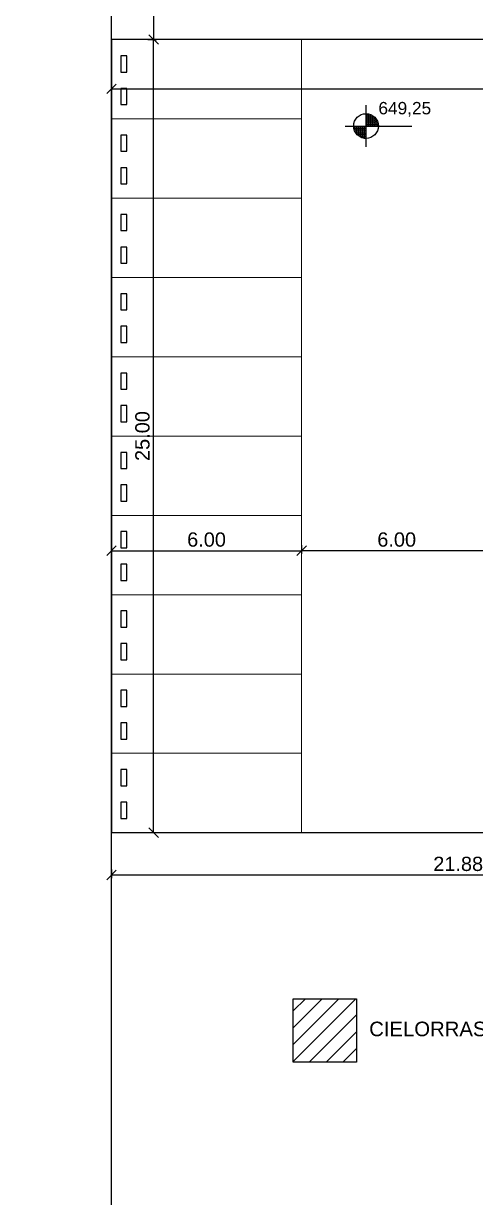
# Model space of a CAD drawing. Header units: metres. Extents: x 0 to 8715937, y -236336 to 216.
# Drawn here: x 84.94 to 99.21, y 90.63 to 127.63 of the extents above; entities that cross this region are included whole.
import ezdxf

# ---------------------------------------------------------------- set-up
doc = ezdxf.new("R2010")
doc.units = ezdxf.units.M
doc.header["$MEASUREMENT"] = 0
doc.header["$PDMODE"] = 3
for name, color, linetype in [('0-BLOCK-ARQUITECTURA', 7, 'Continuous'), ('0-BLOCK-COCHERAS', 7, 'Continuous'), ('0-BLOCK-ESTRUCTURA', 7, 'Continuous'), ('1', 7, 'Continuous'), ('AUX', 251, 'Continuous'), ('COCHERAS', 251, 'Continuous'), ('COTAS ESTACIONAMIENTO', 2, 'Continuous'), ('terreno mensura', 6, 'Continuous'), ('TEXTO', 7, 'Continuous')]:
    doc.layers.add(name, color=color, linetype=linetype)
doc.styles.add('AR', font='arial.ttf')
doc.styles.add('ARIAL', font='arial.ttf')
doc.dimstyles.new('DIARCO-01', dxfattribs={"dimtxt": 0.45, "dimasz": 0.3, "dimexe": 0.1, "dimexo": 0.18, "dimgap": 0.12, "dimtad": 1, "dimzin": 0, "dimdsep": 46, "dimtxsty": 'AR', "dimblk": 'OBLIQUE', "dimcen": 0.09, "dimclrd": 52, "dimclre": 251, "dimclrt": 256, "dimadec": 0, "dimazin": 0, "dimtfac": 1, "dimtofl": 0, "dimtmove": 1, "dimatfit": 3, "dimldrblk": 'OBLIQUE', "dimfxl": 0.18, "dimtolj": 1, "dimtzin": 0, "dimarcsym": 1})

# ---------------------------------------------------------------- blocks, each defined once
blk = doc.blocks.new('_Oblique')
at = {"layer": '1', "color": 0, "lineweight": -2}
blk.add_line((-0.5, -0.5), (0.5, 0.5), dxfattribs=at)
blk = doc.blocks.new('*D118')
at = {"layer": 'COTAS ESTACIONAMIENTO', "color": 251, "lineweight": -2, "transparency": 16777216}
for p, q in [((0, 125.754), (0, 125.474)), ((42.5, 125.754), (42.5, 125.474))]:
    blk.add_line(p, q, dxfattribs=at)
at = {"layer": 'COTAS ESTACIONAMIENTO', "color": 52, "lineweight": -2, "transparency": 16777216}
blk.add_line((0, 125.574), (42.5, 125.574), dxfattribs=at)
at = {"layer": 'Defpoints', "color": 0, "transparency": 16777216}
for p in [(0, 127.13), (42.5, 127.13), (42.5, 125.574)]:
    blk.add_point(p, dxfattribs=at)
at = {"layer": 'COTAS ESTACIONAMIENTO', "color": 52, "lineweight": -2, "transparency": 16777216, "xscale": 0.3, "yscale": 0.3, "zscale": 0.3, "rotation": 180}
blk.add_blockref('_Oblique', (0, 125.574), dxfattribs=at)
at = {"layer": 'COTAS ESTACIONAMIENTO', "color": 52, "lineweight": -2, "transparency": 16777216, "xscale": 0.3, "yscale": 0.3, "zscale": 0.3}
blk.add_blockref('_Oblique', (42.5, 125.574), dxfattribs=at)
at = {"layer": 'COTAS ESTACIONAMIENTO', "transparency": 16777216, "insert": (21.25, 125.924), "char_height": 0.45, "attachment_point": 5, "style": 'AR'}
blk.add_mtext('\\A1;42.50', dxfattribs=at)
blk = doc.blocks.new('Cochera 6 mts')
at = {"lineweight": 0}
blk.add_lwpolyline([(0, 0), (2.5, 0), (2.5, -6), (0, -6)], close=True, dxfattribs=at)
for points in [[(0.959, -0.3), (0.447, -0.3), (0.447, -0.488), (0.959, -0.488)], [(1.987, -0.3), (1.475, -0.3), (1.475, -0.488), (1.987, -0.488)]]:
    blk.add_lwpolyline(points, close=True)
blk = doc.blocks.new('*D122')
at = {"layer": 'COTAS ESTACIONAMIENTO', "color": 251, "lineweight": -2, "transparency": 16777216}
for p, q in [((0, 100.973), (0, 100.693)), ((21.88, 100.973), (21.88, 100.693))]:
    blk.add_line(p, q, dxfattribs=at)
at = {"layer": 'COTAS ESTACIONAMIENTO', "color": 52, "lineweight": -2, "transparency": 16777216}
blk.add_line((21.88, 100.793), (0, 100.793), dxfattribs=at)
at = {"layer": 'Defpoints', "color": 0, "transparency": 16777216}
for p in [(0, 101.705), (21.88, 101.705), (0, 100.793)]:
    blk.add_point(p, dxfattribs=at)
at = {"layer": 'COTAS ESTACIONAMIENTO', "color": 52, "lineweight": -2, "transparency": 16777216, "xscale": 0.3, "yscale": 0.3, "zscale": 0.3, "rotation": 180}
blk.add_blockref('_Oblique', (0, 100.793), dxfattribs=at)
at = {"layer": 'COTAS ESTACIONAMIENTO', "color": 52, "lineweight": -2, "transparency": 16777216, "xscale": 0.3, "yscale": 0.3, "zscale": 0.3}
blk.add_blockref('_Oblique', (21.88, 100.793), dxfattribs=at)
at = {"layer": 'COTAS ESTACIONAMIENTO', "transparency": 16777216, "insert": (10.94, 101.143), "char_height": 0.45, "attachment_point": 5, "style": 'AR'}
blk.add_mtext('\\A1;21.88', dxfattribs=at)
blk = doc.blocks.new('*D123')
at = {"layer": 'COTAS ESTACIONAMIENTO', "color": 251, "lineweight": -2, "transparency": 16777216}
for p, q in [((1.149, 127.13), (1.429, 127.13)), ((1.149, 102.13), (1.429, 102.13))]:
    blk.add_line(p, q, dxfattribs=at)
at = {"layer": 'COTAS ESTACIONAMIENTO', "color": 52, "lineweight": -2, "transparency": 16777216}
blk.add_line((1.329, 102.13), (1.329, 127.13), dxfattribs=at)
at = {"layer": 'Defpoints', "color": 0, "transparency": 16777216}
for p in [(0, 127.13), (1.329, 127.13), (0, 102.13)]:
    blk.add_point(p, dxfattribs=at)
at = {"layer": 'COTAS ESTACIONAMIENTO', "color": 52, "lineweight": -2, "transparency": 16777216, "xscale": 0.3, "yscale": 0.3, "zscale": 0.3}
for p, rotation in [((1.329, 127.13), 90), ((1.329, 102.13), 270)]:
    blk.add_blockref('_Oblique', p, dxfattribs=dict(at, rotation=rotation))
at = {"layer": 'COTAS ESTACIONAMIENTO', "transparency": 16777216, "insert": (0.979, 114.63), "char_height": 0.45, "attachment_point": 5, "rotation": 90, "style": 'AR'}
blk.add_mtext('\\A1;25.00', dxfattribs=at)
blk = doc.blocks.new('*D129')
at = {"layer": 'COTAS ESTACIONAMIENTO', "color": 251, "lineweight": -2, "transparency": 16777216}
for p, q in [((1.149, 144.13), (1.429, 144.13)), ((1.149, 127.13), (1.429, 127.13))]:
    blk.add_line(p, q, dxfattribs=at)
at = {"layer": 'COTAS ESTACIONAMIENTO', "color": 52, "lineweight": -2, "transparency": 16777216}
blk.add_line((1.329, 144.13), (1.329, 127.13), dxfattribs=at)
at = {"layer": 'Defpoints', "color": 0, "transparency": 16777216}
for p in [(0, 144.13), (0, 127.13), (1.329, 127.13)]:
    blk.add_point(p, dxfattribs=at)
at = {"layer": 'COTAS ESTACIONAMIENTO', "color": 52, "lineweight": -2, "transparency": 16777216, "xscale": 0.3, "yscale": 0.3, "zscale": 0.3}
for p, rotation in [((1.329, 144.13), 90), ((1.329, 127.13), 270)]:
    blk.add_blockref('_Oblique', p, dxfattribs=dict(at, rotation=rotation))
at = {"layer": 'COTAS ESTACIONAMIENTO', "transparency": 16777216, "insert": (0.979, 135.63), "char_height": 0.45, "attachment_point": 5, "rotation": 90, "style": 'AR'}
blk.add_mtext('\\A1;17.00', dxfattribs=at)
blk = doc.blocks.new('*D131')
at = {"layer": 'COTAS ESTACIONAMIENTO', "color": 251, "lineweight": -2, "transparency": 16777216}
for p, q in [((6, 111.196), (6, 110.916)), ((12, 111.196), (12, 110.916))]:
    blk.add_line(p, q, dxfattribs=at)
at = {"layer": 'COTAS ESTACIONAMIENTO', "color": 52, "lineweight": -2, "transparency": 16777216}
blk.add_line((12, 111.016), (6, 111.016), dxfattribs=at)
at = {"layer": 'Defpoints', "color": 0, "transparency": 16777216}
for p in [(6, 113.13), (12, 113.13), (6, 111.016)]:
    blk.add_point(p, dxfattribs=at)
at = {"layer": 'COTAS ESTACIONAMIENTO', "color": 52, "lineweight": -2, "transparency": 16777216, "xscale": 0.3, "yscale": 0.3, "zscale": 0.3, "rotation": 180}
blk.add_blockref('_Oblique', (6, 111.016), dxfattribs=at)
at = {"layer": 'COTAS ESTACIONAMIENTO', "color": 52, "lineweight": -2, "transparency": 16777216, "xscale": 0.3, "yscale": 0.3, "zscale": 0.3}
blk.add_blockref('_Oblique', (12, 111.016), dxfattribs=at)
at = {"layer": 'COTAS ESTACIONAMIENTO', "transparency": 16777216, "insert": (9, 111.366), "char_height": 0.45, "attachment_point": 5, "style": 'AR'}
blk.add_mtext('\\A1;6.00', dxfattribs=at)
blk = doc.blocks.new('*D132')
at = {"layer": 'COTAS ESTACIONAMIENTO', "color": 251, "lineweight": -2, "transparency": 16777216}
for p, q in [((0, 111.196), (0, 110.916)), ((6, 111.196), (6, 110.916))]:
    blk.add_line(p, q, dxfattribs=at)
at = {"layer": 'COTAS ESTACIONAMIENTO', "color": 52, "lineweight": -2, "transparency": 16777216}
blk.add_line((0, 111.016), (6, 111.016), dxfattribs=at)
at = {"layer": 'Defpoints', "color": 0, "transparency": 16777216}
for p in [(0, 113.13), (6, 113.13), (6, 111.016)]:
    blk.add_point(p, dxfattribs=at)
at = {"layer": 'COTAS ESTACIONAMIENTO', "color": 52, "lineweight": -2, "transparency": 16777216, "xscale": 0.3, "yscale": 0.3, "zscale": 0.3, "rotation": 180}
blk.add_blockref('_Oblique', (0, 111.016), dxfattribs=at)
at = {"layer": 'COTAS ESTACIONAMIENTO', "color": 52, "lineweight": -2, "transparency": 16777216, "xscale": 0.3, "yscale": 0.3, "zscale": 0.3}
blk.add_blockref('_Oblique', (6, 111.016), dxfattribs=at)
at = {"layer": 'COTAS ESTACIONAMIENTO', "transparency": 16777216, "insert": (3, 111.366), "char_height": 0.45, "attachment_point": 5, "style": 'AR'}
blk.add_mtext('\\A1;6.00', dxfattribs=at)
blk = doc.blocks.new('NivP')
at = {"layer": 'AUX', "ltscale": 0.21}
h = blk.add_hatch(dxfattribs=at)
h.set_pattern_fill('DOTS', color=256, scale=0.016, style=0)
h.set_pattern_definition([(0, (-0.39, -0.39), (0.0127, 0.0254), [0, -0.0254])])
h.paths.add_polyline_path([(0, 0.39), (0, 0), (0.39, 0, 0.414214)])
h.paths.add_polyline_path([(-0.39, 0, 0.414214), (0, -0.39), (0, 0)])
at = {"layer": 'TEXTO', "ltscale": 0.21}
for points in [[(0, -0.66), (0, 0.66)], [(-0.66, 0), (1.44, 0)]]:
    blk.add_lwpolyline(points, dxfattribs=at)
blk.add_circle((0, 0), 0.39, dxfattribs=at)
blk = doc.blocks.new('DPM-ARQUITECTURA')
at = {"ltscale": 0.1}
h = blk.add_hatch(dxfattribs=at)
h.set_pattern_fill('ANSI31', color=0, scale=3)
h.set_pattern_definition([(45, (-6.4081, -113.13307), (-0.26516504, 0.26516504), [])])
h.paths.add_polyline_path([(7.735, 96.892), (5.735, 96.892), (5.735, 94.892), (7.735, 94.892)])
blk.add_lwpolyline([(5.735, 96.892), (7.735, 96.892), (7.735, 94.892), (5.735, 94.892)], close=True, dxfattribs=at)
at = {"layer": 'terreno mensura', "ltscale": 0.1}
for points in [[(0, 146.67), (-87.72, 98.07), (-87.72, 0), (0, 0)], [(112.279, 0), (0, 0), (0, 146.67), (112.28, 144.13)]]:
    blk.add_lwpolyline(points, close=True, dxfattribs=at)
blk.add_blockref('NivP', (8.033, 124.402))
at = {"ltscale": 0.49, "insert": (8.423, 125.161), "char_height": 0.39, "width": 2.83425, "attachment_point": 1, "style": 'AR'}
blk.add_mtext('649,25', dxfattribs=at)
at = {"layer": 'TEXTO', "style": 'ARIAL'}
blk.add_text('CIELORRASO DE LOSA', height=0.45826, dxfattribs=at).set_placement((8.132, 95.714))
blk = doc.blocks.new('DPM-ESTRUCTURA')
at = {"layer": 'terreno mensura', "ltscale": 0.1}
for points in [[(0, 146.67), (-87.72, 98.07), (-87.72, 0), (0, 0)], [(112.279, 0), (0, 0), (0, 146.67), (112.28, 144.13)]]:
    blk.add_lwpolyline(points, close=True, dxfattribs=at)
blk = doc.blocks.new('DPM-COCHERAS')
at = {"layer": 'COCHERAS', "ltscale": 0.1}
blk.add_lwpolyline([(0, 102.13), (21.88, 102.13), (21.88, 107.13), (90.28, 107.13), (90.28, 127.13), (0, 127.13)], close=True, dxfattribs=at)
at = {"layer": 'terreno mensura', "ltscale": 0.1}
for points in [[(0, 146.67), (-87.72, 98.07), (-87.72, 0), (0, 0)], [(112.279, 0), (0, 0), (0, 146.67), (112.28, 144.13)]]:
    blk.add_lwpolyline(points, close=True, dxfattribs=at)
at = {"layer": 'COCHERAS', "rotation": 90}
for p in [(0, 124.63), (0, 122.13), (0, 119.63), (0, 117.13), (0, 114.63), (0, 112.13), (0, 109.63), (0, 107.13), (0, 104.63), (0, 102.13)]:
    blk.add_blockref('Cochera 6 mts', p, dxfattribs=at)
at = {"layer": 'COTAS ESTACIONAMIENTO'}
for base, p1, p2, angle, picture, middle in [((1.329, 127.13), (0, 144.13), (0, 127.13), 270, '*D129', (0.979, 135.63)), ((1.329, 127.13), (0, 102.13), (0, 127.13), 90, '*D123', (0.979, 114.63)), ((6, 111.016), (0, 113.13), (6, 113.13), 0, '*D132', (3, 111.366)), ((6, 111.016), (12, 113.13), (6, 113.13), 180, '*D131', (9, 111.366))]:
    dim = blk.add_linear_dim(base=base, p1=p1, p2=p2, angle=angle, dimstyle='DIARCO-01', override={"dimfxlon": 1}, dxfattribs=at)
    dim.commit()
    dim.dimension.update_dxf_attribs({"geometry": picture, "text_midpoint": middle})
for base, p1, p2, picture, middle in [((42.5, 125.574), (0, 127.13), (42.5, 127.13), '*D118', (21.25, 125.924)), ((0, 100.793), (21.88, 101.705), (0, 101.705), '*D122', (10.94, 101.143))]:
    dim = blk.add_linear_dim(base=base, p1=p1, p2=p2, dimstyle='DIARCO-01', override={"dimfxlon": 1}, dxfattribs=at)
    dim.commit()
    dim.dimension.update_dxf_attribs({"geometry": picture, "text_midpoint": middle})

msp = doc.modelspace()

# ---------------------------------------------------------------- block references
at = {"layer": '0-BLOCK-ARQUITECTURA'}
msp.add_blockref('DPM-ARQUITECTURA', (87.72, 0), dxfattribs=at)
at = {"layer": '0-BLOCK-COCHERAS'}
msp.add_blockref('DPM-COCHERAS', (87.72, 0), dxfattribs=at)
at = {"layer": '0-BLOCK-ESTRUCTURA', "ltscale": 0.1}
msp.add_blockref('DPM-ESTRUCTURA', (87.72, 0), dxfattribs=at)

doc.saveas('drawing.dxf')
